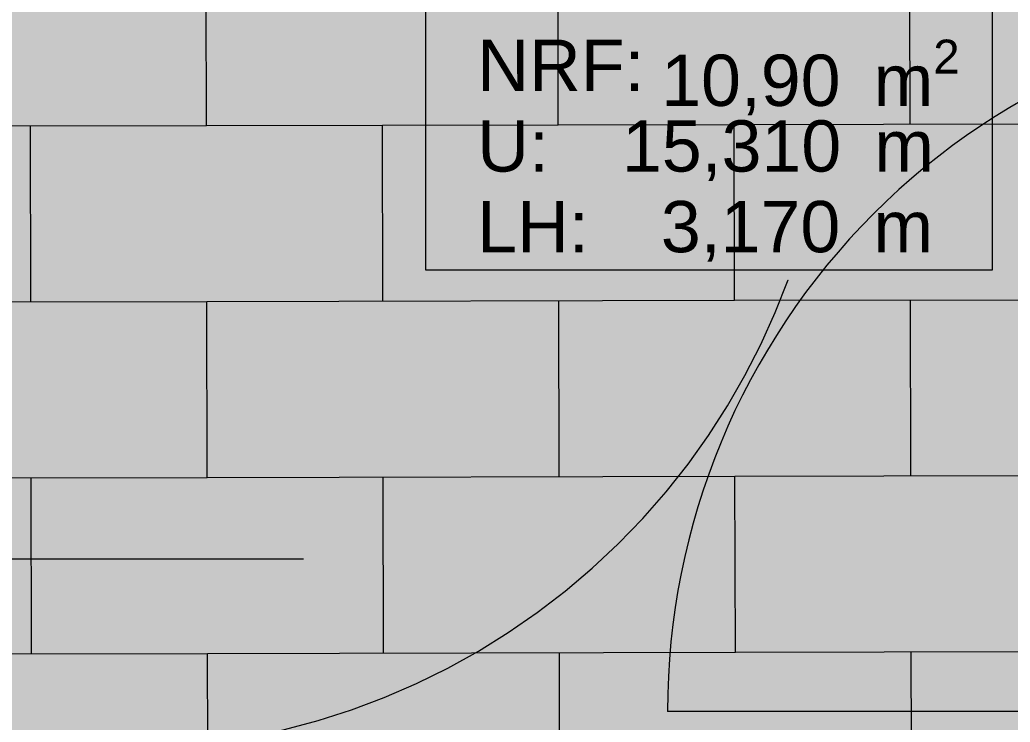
# Model space of a CAD drawing. Header units: metres. Extents: x -22.4 to 53.1, y 133.6 to 157.9.
# Drawn here: x 28.654 to 30.343, y 138.262 to 139.459 of the extents above; entities that cross this region are included whole.
import ezdxf

# ---------------------------------------------------------------- set-up
doc = ezdxf.new("R2010")
doc.units = ezdxf.units.M
doc.header["$MEASUREMENT"] = 0
doc.linetypes.add('Strichlinie_ eng', pattern=[0.0023, 0.0015, -0.0007999999999999998])
doc.linetypes.add('Strichpunktlinie', pattern=[0.00670277762413025, 0.00352777767181396, -0.00176388883590699, 0, -0.0014111111164093])
for name, color, linetype in [('00  Raster', 7, 'Continuous'), ('10  Treppen + Rampen', 7, 'Continuous'), ('10  Wand Massiv_Tür', 7, 'Continuous'), ('20  Boden Aufbauten_Deckschraffur', 7, 'Continuous'), ('50  NUF - Raumstempel', 7, 'Continuous')]:
    doc.layers.add(name, color=color, linetype=linetype)
doc.styles.add('ERSTELLTER_STIL_1', font='')
doc.styles.get('ERSTELLTER_STIL_1').set_extended_font_data('Arial')

# ---------------------------------------------------------------- blocks, each defined once
blk = doc.blocks.new('*X23', base_point=(-23.42889795235969, 120.7796100173605))
at = {"layer": '20  Boden Aufbauten_Deckschraffur', "color": 254, "linetype": 'Continuous', "lineweight": 18, "ltscale": 1000, "true_color": 0xdfdfdf}
for p, q in [((29.5722362729081, 139.2800963555019), (29.57159905705123, 139.580095678761)), ((30.17223491942643, 139.2813707872156), (30.17159770356953, 139.5813701104748)), ((28.97223762638979, 139.2788219237881), (28.9716004105329, 139.5788212470472)), ((28.56842896088699, 139.2779642109039), (28.97223762638979, 139.2788219237881)), ((28.67287551898752, 138.9781853846721), (28.67223830313063, 139.2781847079312)), ((28.97223762638979, 139.2788219237881), (29.87223559616726, 139.2807335713588)), ((28.97223762638979, 139.2788219237881), (29.87223559616726, 139.2807335713588)), ((29.27287416550582, 138.9794598163858), (29.27223694964895, 139.279459139645)), ((29.87223559616726, 139.2807335713588), (30.77223356594474, 139.2826452189294)), ((29.87287281202414, 138.9807342480996), (29.87223559616726, 139.2807335713588)), ((28.5684289925361, 138.9779635342288), (28.97287484224668, 138.9788226005289)), ((28.5684289925361, 138.9779635342288), (28.97287484224668, 138.9788226005289)), ((28.97287484224668, 138.9788226005289), (29.87287281202414, 138.9807342480996)), ((28.97351205810356, 138.6788232772698), (28.97287484224668, 138.9788226005289)), ((29.57351070462188, 138.6800977089835), (29.57287348876499, 138.9800970322427)), ((29.87287281202414, 138.9807342480996), (30.77287078180162, 138.9826458956702)), ((29.87287281202414, 138.9807342480996), (30.77287078180161, 138.9826458956702)), ((30.17350935114018, 138.6813721406973), (30.17287213528329, 138.9813714639565)), ((28.56842902418522, 138.6779628575536), (28.97351205810356, 138.6788232772698)), ((28.67414995070128, 138.3781867381537), (28.6735127348444, 138.6781860614129)), ((28.97351205810356, 138.6788232772698), (29.87351002788104, 138.6807349248404)), ((28.97351205810356, 138.6788232772698), (29.87351002788104, 138.6807349248404)), ((29.2741485972196, 138.3794611698675), (29.27351138136272, 138.6794604931267)), ((29.87351002788102, 138.6807349248404), (30.7735079976585, 138.6826465724111)), ((29.87414724373791, 138.3807356015813), (29.87351002788102, 138.6807349248404)), ((29.87414724373791, 138.3807356015813), (30.77414521351538, 138.3826472491519)), ((29.87414724373791, 138.3807356015813), (30.77414521351538, 138.3826472491519)), ((30.17478378285395, 138.081373494179), (30.17414656699706, 138.3813728174381)), ((28.56842905583433, 138.3779621808785), (28.97414927396044, 138.3788239540106)), ((28.56842905583433, 138.3779621808785), (28.97414927396044, 138.3788239540106)), ((28.97414927396044, 138.3788239540106), (29.87414724373791, 138.3807356015813)), ((28.97478648981733, 138.0788246307515), (28.97414927396044, 138.3788239540106)), ((29.57478513633564, 138.0800990624653), (29.57414792047875, 138.3800983857244))]:
    blk.add_line(p, q, dxfattribs=at)

msp = doc.modelspace()

# ---------------------------------------------------------------- hatches: boundary and pattern name
at = {"layer": '20  Boden Aufbauten_Deckschraffur', "linetype": 'Continuous', "lineweight": 0, "true_color": 0xffffff}
msp.add_hatch(color=7, dxfattribs=at).paths.add_polyline_path([(29.05342892743369, 143.5399078173662), (28.81842893069484, 143.5399078212341), (28.81842893325766, 139.5398615320083), (28.56842893325765, 139.5398615320083), (28.56842909149799, 138.039907818497), (30.76842892241893, 138.039907849747), (30.76842889360583, 138.1399079025102), (31.01842894888515, 138.1399077873599), (31.01842898043503, 139.6199078034315), (30.76842889724287, 139.6199078064296), (30.76842891332763, 143.5399077819484), (30.53342891658878, 143.5399077858163), (30.53342891958679, 143.7899077981064), (29.0534289304317, 143.7899078296563)])

# ---------------------------------------------------------------- linework, layer by layer
at = {"layer": '00  Raster', "color": 7, "linetype": 'Strichpunktlinie', "lineweight": 13, "ltscale": 1000}
msp.add_line((-22.00944329288886, 138.539908058331), (33.15561019016472, 138.539908058331), dxfattribs=at)
at = {"layer": '10  Treppen + Rampen', "color": 7, "linetype": 'Strichlinie_ eng', "lineweight": 13, "ltscale": 1000}
msp.add_arc((28.8184289311044, 139.4348902283121), 1.220000000000014, 269.4534972304294, 359.6354399075257, dxfattribs=at)
at = {"layer": '10  Wand Massiv_Tür', "color": 7, "linetype": 'Continuous', "lineweight": 18, "ltscale": 1000}
msp.add_line((30.95842903902153, 138.2799081181658), (29.75842907612466, 138.2799081181658), dxfattribs=at)
at = {"layer": '10  Wand Massiv_Tür', "color": 7, "linetype": 'Continuous', "lineweight": 13, "ltscale": 1000}
msp.add_arc((30.95842893325753, 138.279907820706), 1.199999999999994, 89.99999999999714, 179.9999999999972, dxfattribs=at)
at = {"layer": '50  NUF - Raumstempel', "color": 7, "linetype": 'Continuous', "lineweight": 13, "ltscale": 1000}
for p, q in [((29.34561623406779, 139.7594308482441), (29.34561623406779, 139.0326448174784)), ((30.31262671980395, 139.0326448174784), (30.31262671980395, 139.7594308482441)), ((29.34561623406779, 139.0326448174784), (30.31262671980395, 139.0326448174784))]:
    msp.add_line(p, q, dxfattribs=at)

# ---------------------------------------------------------------- block references
at = {"layer": '10  Treppen + Rampen', "color": 7, "linetype": 'Continuous', "lineweight": 13, "ltscale": 1000}
msp.add_blockref('*X23', (-23.42889795235969, 120.7796100173605), dxfattribs=at)

# ---------------------------------------------------------------- texts
at = {"layer": '50  NUF - Raumstempel', "color": 7, "linetype": 'Continuous', "lineweight": 18, "char_height": 0.08750000000000001, "attachment_point": 1, "style": 'ERSTELLTER_STIL_1'}
for s, insert in [('\\A1;{\\pqj;\\pt0;\\fArial|b0|i0|c0|p38;NRF: }', (29.43400894935622, 139.425144895479)), ('\\A1;{\\pql;\\pt0,0.1;\\fArial|b0|i0|c0|p38;10,90\\fArial|b0|i0|c0|p38;\\A1{\\H.66x;\\S^  ;}\\fArial|b0|i0|c0|p38; m\\fArial|b0|i0|c0|p38;\\A1{\\H.66x;\\S2^  ;}}', (29.74760944935622, 139.4251448954789)), ('\\A1;{\\pqj;\\pt0;\\fArial|b0|i0|c0|p38;U: }', (29.43400894935622, 139.2876448954789)), ('\\A1;{\\pql;\\pt0,0.1;\\fArial|b0|i0|c0|p38;15,310\\fArial|b0|i0|c0|p38;\\A1{\\H.66x;\\S^  ;}\\fArial|b0|i0|c0|p38; m\\fArial|b0|i0|c0|p38;\\A1{\\H.66x;\\S^  ;}}', (29.68076244935621, 139.2876448954789)), ('\\A1;{\\pqj;\\pt0;\\fArial|b0|i0|c0|p38;LH: }', (29.43400894935622, 139.1501448954789)), ('\\A1;{\\pql;\\pt0,0.1;\\fArial|b0|i0|c0|p38;3,170\\fArial|b0|i0|c0|p38;\\A1{\\H.66x;\\S^  ;}\\fArial|b0|i0|c0|p38; m\\fArial|b0|i0|c0|p38;\\A1{\\H.66x;\\S^  ;}}', (29.74716244935618, 139.1501448954789))]:
    msp.add_mtext(s, dxfattribs=dict(at, insert=insert))

doc.saveas('drawing.dxf')
